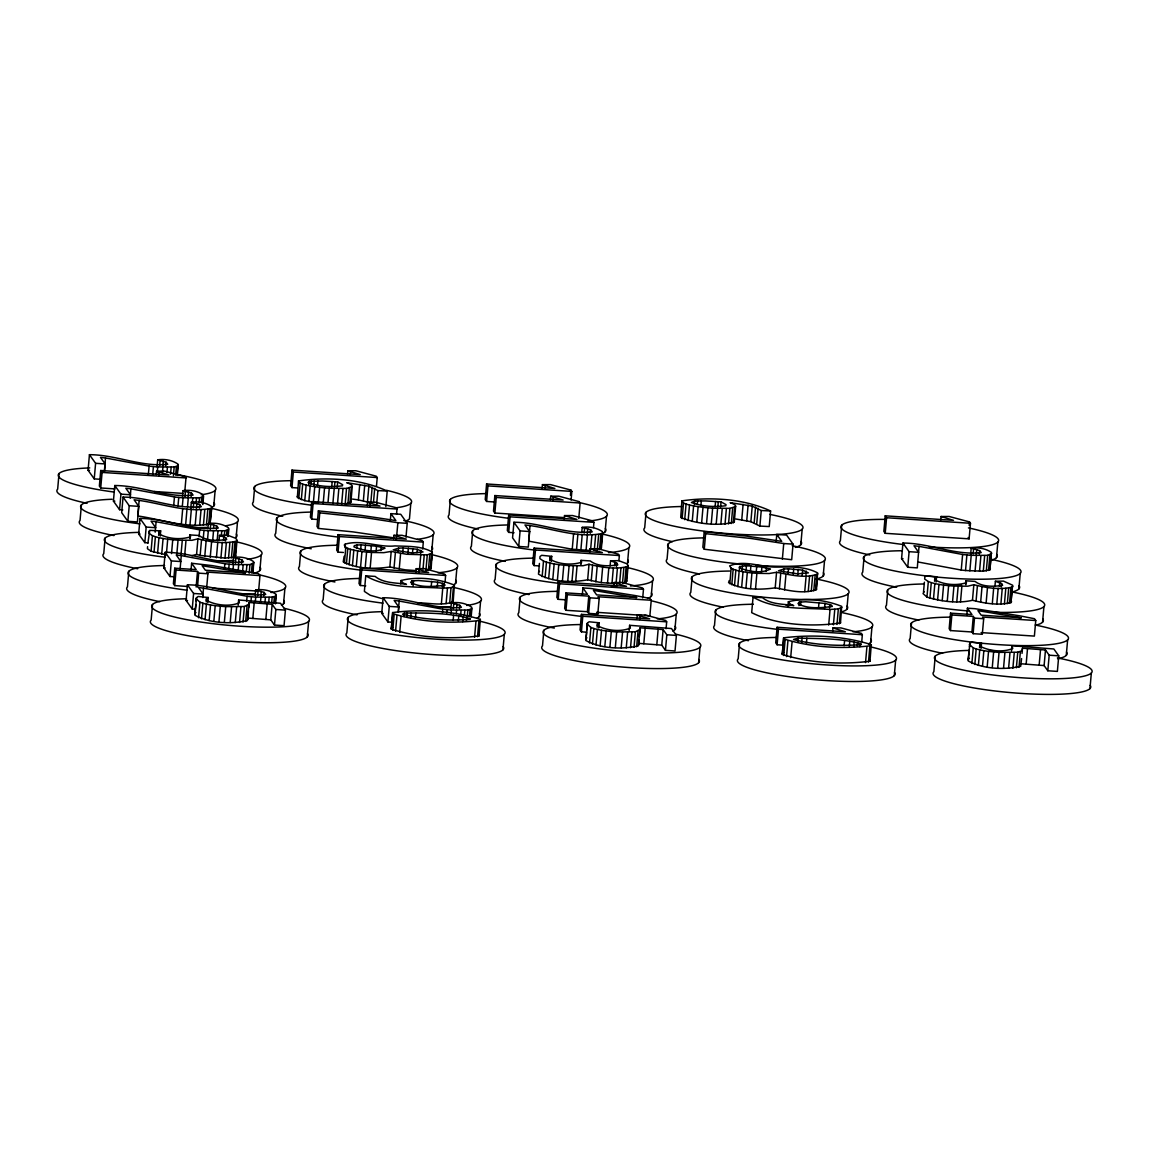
<?xml version="1.0" encoding="UTF-8"?>
<svg xmlns="http://www.w3.org/2000/svg" width="1149" height="1149" viewBox="0 0 1149 1149"><rect width="100%" height="100%" fill="white"/><g stroke="black" fill="none" stroke-linecap="round" stroke-linejoin="round"><path stroke-width="1.5" d="M59.03 473.575L57.665 489.144A79.137 12.51 5 0 0 87.08 503.305M81.407 504.914L80.042 520.483A79.137 12.51 5 0 0 113.995 535.563M100.609 479.305L94.232 478.874L88.071 470.257L89.435 454.688C115.877 454.674 141.356 467.27 167.74 464.268L166.117 462.228L157.7 459.815L157.097 466.738M94.232 478.874L95.597 463.306L89.435 454.688M156.278 474.623L156.58 471.176L169.004 475.011L100.724 470.501L99.36 486.07L100.724 487.98L115.015 488.914M100.724 487.98L102.089 472.411L100.724 470.501M104.315 471.822L105.521 457.991L100.48 457.388L105.162 463.937L104.559 470.86M105.105 538.105L103.74 553.674A79.137 12.51 5 0 0 137.693 568.755M122.771 509.926L119.582 509.711L113.421 501.093L114.785 485.524C141.226 485.524 166.706 498.106 193.089 495.104L191.466 493.065L183.05 490.652L182.447 497.574M119.582 509.711L120.947 494.142L114.785 485.524M191.323 502.242L199.725 504.655L201.362 506.68C174.978 509.696 149.499 497.1 123.058 497.1L121.693 512.669L127.855 521.301L137.42 521.933L138.785 506.364L134.103 499.815C159.725 502.386 185.578 513.531 211.387 508.303L211.517 506.45C205.7 502.501 198.217 501.208 191.323 502.242L190.705 509.151M127.855 521.301L129.219 505.732L123.058 497.1M130.21 498.235L130.871 488.828L125.83 488.224L130.512 494.774L120.947 494.142M128.817 571.312L127.453 586.88A79.137 12.51 5 0 0 159.855 601.659M139.144 500.404L137.779 515.973C161.578 519.276 185.951 528.799 210.023 523.872L211.876 507.47M148.006 542.845L144.817 542.644L138.656 534.012L140.02 518.443C166.461 518.443 191.94 531.039 218.324 528.023L216.701 525.983L208.285 523.571L207.825 528.77M148.336 474.752L149.097 466.106L105.521 457.991M144.817 542.644L146.182 527.075L140.02 518.443M152.63 475.255L153.392 466.609L149.097 466.106M147.891 543.218L149.787 530.335L160.688 530.91L160.228 536.095M157.269 472.153L157.729 466.954L174.174 466.982L177.765 465.876L177.894 464.024C172.077 460.088 164.594 458.781 157.7 459.815M166.346 554.78L151.065 551.233L152.429 535.664L148.796 533.15L148.953 531.111M159.654 465.56L160.113 460.361M158.964 475.657L159.266 472.196M155.201 532.131L156.106 521.747L151.065 521.143L155.747 527.707L146.182 527.075M154.023 552.31L155.388 536.741L152.429 535.664M162.785 466.393L163.244 461.194M162.469 472.426L162.928 467.241M152.515 604.518L151.151 620.087A79.137 12.51 5 0 0 228.392 640.998A79.137 12.51 5 0 0 307.487 633.673M158.663 535.362L158.964 531.901L160.688 530.91M157.585 553.258L158.95 537.689L155.388 536.741M165.801 465.69L166.117 462.228M166.95 472.526L167.409 467.327M161.707 554.077L163.072 538.508L158.95 537.689M170.54 474.164L171.158 467.241M174.777 576.812L169.995 576.496L163.833 567.865L165.197 552.31C191.639 552.296 217.118 564.891 243.487 561.89L241.865 559.85L233.448 557.437C240.342 556.403 247.839 557.696 253.642 561.646L253.11 573.049M166.49 553.042L167.711 539.211L163.072 538.508M173.413 475.629L174.174 466.982M175.639 475.169L176.4 466.523M173.686 505.589L174.447 496.942L130.871 488.828M177.003 474.537L177.765 465.876M177.348 475.427L178.253 465.043M171.531 553.603L172.738 539.771L167.711 539.211M169.995 576.496L171.359 560.927L165.197 552.31M177.98 506.091L178.741 497.445L174.447 496.942M258.755 589.423L259.961 575.592L258.654 573.753L212.421 565.638L191.624 563.254L196.177 569.617L174.749 568.195L173.384 583.764L174.705 585.617L187.201 586.45M176.831 554.033L178.038 540.188L191.955 540.303L197.944 538.824C210.31 541.883 223.94 544.281 236.45 541.122L236.694 539.283L235.215 538.105L227.559 535.219L219.488 535.391L219.028 540.576M174.705 585.617L176.07 570.048L174.749 568.195M182.318 506.45L183.079 497.804L199.524 497.819L203.114 496.713L203.244 494.86C197.427 490.925 189.944 489.618 183.05 490.652M181.355 524.102L182.72 508.533M184.774 491.786L185.98 477.941L185.018 476.591L164.623 471.133L156.58 471.176M185.003 496.397L185.463 491.197M181.054 554.249L182.274 540.418M180.063 569.444L181.283 555.599L176.242 555.01L180.91 561.559L171.359 560.927M185.65 524.59L187.014 509.021M188.134 497.23L188.594 492.031M187.517 506.723L188.278 498.077M184.63 556.059L185.98 540.49M191.165 496.526L191.466 493.065M189.987 524.949L191.337 509.38M192.3 503.363L192.759 498.163M189.657 538.364L189.958 534.903L199.165 535.52C206.518 541.251 217.922 540.806 226.712 539.456L225.649 537.631L219.488 535.391M190.016 538.867L189.958 534.903M193.276 507.973L193.736 502.788M195.416 609.243L192.228 609.042L186.066 600.41L187.431 584.841C213.872 584.841 239.351 597.437 265.735 594.421L264.112 592.396L255.696 589.968L255.236 595.168M196.048 503.276L196.508 498.077M191.021 570.163L191.624 563.254M196.407 508.806L196.867 503.621M195.186 525.222L196.551 509.653M199.064 503.003L199.524 497.819M199.423 508.117L199.725 504.655M191.926 555.671L196.58 554.393L197.944 538.824M201.29 502.558L201.75 497.359M192.228 609.042L193.592 593.473L187.431 584.841M199.667 525.323L201.032 509.754M199.079 536.784L199.682 529.861L156.106 521.747M202.511 503.635L203.114 496.713M202.856 504.54L203.603 495.88M196.134 587.038L197.499 571.47L176.07 570.048M238.173 605.193L238.633 600.008L280.514 603.254L285.412 610.119L284.047 625.688L274.496 625.056L275.846 609.487L272.141 604.288L249.161 602.478L247.365 620.575C230.619 624.295 210.253 623.462 194.942 615.261L196.493 597.695L198.174 596.489L208.242 597.509L207.782 602.694M194.655 614.212L195.89 604.618M196.192 601.157L196.493 597.695M237.024 540.317L235.674 555.872L233.649 557.322L225.003 558.084L200.156 555.427L201.52 539.858M197.484 586.981L198.691 573.15L197.499 571.47M203.416 525.237L204.781 509.668M203.215 539.01L203.976 530.364L199.682 529.861M206.432 524.964L207.797 509.395M198.547 617.731L199.912 602.162L196.005 598.643M204.766 556.403L206.131 540.834M208.658 524.519L210.023 508.95M207.552 539.369L208.314 530.723L224.759 530.737L228.349 529.646L228.479 527.779C222.662 523.843 215.179 522.536 208.285 523.571M202.755 596.791L203.517 588.144L198.475 587.556L203.158 594.105L202.856 597.566M201.492 618.794L202.856 603.225L199.912 602.162M210.023 523.872L211.387 508.303M210.238 529.316L210.698 524.131M206.691 587.599L207.897 573.753L206.691 572.073L259.961 575.592M213.771 505.991L215.136 490.422M206.202 601.947L206.518 598.485L208.242 597.509M210.238 557.222L211.603 541.653M205.039 619.713L206.403 604.144L202.856 603.225M213.527 528.411L213.829 524.964M212.608 541.38L213.513 530.996M216.4 529.445L216.701 525.983M209.175 620.532L210.526 604.963L206.403 604.144M217.233 539.743L217.994 531.097M216.414 557.768L217.779 542.199M213.843 621.221L215.208 605.652L210.526 604.963M221.283 536.195L221.743 531.01M220.924 558.012L222.288 542.443M223.524 540.245L223.825 536.784M224.299 535.922L224.759 530.737M225.333 541.093L225.649 537.631M218.942 621.781L220.306 606.212L215.208 605.652M226.525 535.477L226.985 530.278M225.003 558.084L226.367 542.515M224.4 568.913L224.859 563.728L181.283 555.599M227.746 536.554L228.349 529.646M228.234 535.721L228.838 528.813M228.55 557.997L229.915 542.429M228.694 569.416L229.139 564.216L224.859 563.728M224.357 622.212L225.721 606.643L244.421 606.5L249.419 603.871M231.452 557.753L232.816 542.184M232.845 564.346L235.014 541.754M233.032 569.775L233.477 564.576L249.936 564.604L254.015 562.665M237.513 521.761L236.148 537.33A79.137 12.51 5 0 0 236.364 534.07M235.085 556.691L236.45 541.122M230.202 622.514L231.567 606.945M235.416 563.168L235.861 557.983M238.547 564.001L238.992 558.816M238.231 570.048L238.69 564.848M235.272 622.586L236.637 607.017M241.563 563.312L241.865 559.85M242.554 571.872L243.157 564.949M239.552 622.442L240.917 606.873M246.303 571.785L246.906 564.863M254.705 486.487L253.34 502.056A79.137 12.51 5 0 0 282.755 516.217M243.057 622.069L244.421 606.5M246.633 601.458L247.092 596.274L203.517 588.144M249.175 573.25L249.936 564.604M245.685 621.451L247.049 605.882M251.401 572.791L252.162 564.145M248.069 619.44L248.414 611.124M248.715 607.663L249.161 602.478M252.766 572.145L253.512 563.498M250.927 601.947L251.387 596.762L247.092 596.274M247.796 618.047L252.823 618.464L254.188 602.895M255.265 602.306L255.724 597.121L272.169 597.135L275.76 596.044L275.889 594.177C270.072 590.241 262.59 588.934 255.696 589.968M257.649 595.713L258.108 590.529M259.861 570.536L261.225 554.967M260.464 602.593L260.924 597.394M260.78 596.546L261.24 591.362M263.81 595.843L264.112 592.396M264.945 602.679L265.405 597.494M265.836 619.469L267.2 603.9M268.694 602.593L269.153 597.408M277.081 517.826L275.717 533.395A79.137 12.51 5 0 0 311.235 548.762M271.71 602.335L272.169 597.135M274.496 625.056L270.776 619.857L272.141 604.288M273.792 603.598L274.396 596.69M275.157 602.966L275.76 596.044M275.501 603.857L276.248 595.211M347.515 474.25L347.817 470.788L360.255 474.623L291.975 470.113L290.611 485.682L291.975 487.593L297.332 487.952M291.975 487.593L293.34 472.024L291.975 470.113M283.559 603.728L284.923 588.159M316.65 502.716L304.772 500.677L297.361 497.56L298.525 480.928C327.149 476.778 360.642 478.716 387.213 491.054L385.849 506.623M298.769 498.666L300.119 483.097L298.525 480.928M301.325 499.714L302.69 484.146L300.119 483.097M304.772 500.677L306.137 485.108L302.69 484.146M300.779 551.017L299.415 566.586A79.137 12.51 5 0 0 334.948 581.968M308.88 484.821L309.182 481.374L322.237 481L337.677 481.934L342.661 484.706L342.402 485.812C331.185 487.277 318.618 486.645 308.033 482.58L309.182 481.374M308.851 501.538L310.216 485.97L306.137 485.108M311.02 484.505L311.322 481.058M367.292 505.732L367.594 502.271L380.017 506.106L311.738 501.61L310.388 517.179L311.738 519.089L317.095 519.434M313.806 486.084L314.266 480.885M311.738 519.089L313.103 503.521L311.738 501.61M313.404 502.285L314.754 486.716L310.216 485.97M317.469 486.07L317.928 480.871M318.273 502.932L319.623 487.363L314.754 486.716M307.271 636.934L308.636 621.365M405.999 537.186L407.206 523.341L400.742 514.292L390.933 513.646L395.874 520.569L360.815 515.312L318.359 510.874L316.995 526.443L318.417 528.425L352.858 531.872L394.811 538.005M318.417 528.425L319.781 512.856L318.359 510.874M323.199 503.449L324.549 487.88L319.623 487.363M328.054 502.084L329.26 488.253L346.524 488.426L352.255 486.602A37.587 5.946 5 0 0 346.768 482.709L368.858 486.185L377.877 490.58L387.213 491.054M331.745 486.731L332.19 481.532M324.492 584.223L323.128 599.792A79.137 12.51 5 0 0 357.08 614.873M332.837 504.095L334.201 488.526M334.474 486.917L334.933 481.733M337.217 487.133L337.677 481.934M337.476 504.224L338.84 488.655M393.604 538.78L393.906 535.333L406.329 539.154L338.05 534.658L336.7 550.227L338.065 552.138L343.407 552.482M341.641 504.21L343.005 488.641M338.065 552.138L339.415 536.569L338.05 534.658M346.524 488.426L345.16 503.994L350.89 502.17L352.255 486.602M347.946 503.607L349.31 488.038M350.215 475.269L350.517 471.808M344.169 556.245L343.221 561.789C356.937 569.301 374.66 569.114 389.841 566.974L405.324 569.847L416.455 570.622M344.93 547.599L345.231 544.138C361.72 539.283 378.581 547.7 394.911 545.919C407.306 546.464 421.18 545.703 432.239 552.023L431.134 568.626L425.92 570.435L427.284 554.866L432.498 553.057M344.427 562.909L345.792 547.341L344.269 545.028L345.231 544.138M349.928 503.003L351.292 487.435M346.423 563.944L347.788 548.375L345.792 547.341M349.124 564.891L350.488 549.323L347.788 548.375M352.441 565.739L353.806 550.17L350.488 549.323M348.19 617.43L346.826 632.998A79.137 12.51 5 0 0 424.067 653.91A79.137 12.51 5 0 0 503.161 646.585M372.175 487.205L370.811 502.774L358.387 499.901L359.738 484.332M356.75 548.49L357.052 545.028L361.088 544.856L376.542 546.22L385.059 548.145C375.881 553.057 363.17 550.701 353.921 546.852L354.323 545.646L357.052 545.028M356.291 566.486L357.655 550.917L353.806 550.17M363.357 500.792L364.721 485.223M360.628 550.041L361.088 544.856M415.924 572.145L416.225 568.683L428.649 572.518L360.369 568.023L359.019 583.591L360.384 585.502L365.727 585.846M360.571 567.118L361.935 551.549L357.655 550.917M367.493 501.754L368.858 486.185M360.384 585.502L361.734 569.933L360.369 568.023M365.08 550.213L365.526 545.014M369.992 506.766L370.294 503.305M365.224 567.635L366.588 552.066L361.935 551.549M417.575 602.852C429.223 602.823 442.135 606.126 453.18 601.731L454.358 585.1C438.229 578.622 417.848 576.18 401.058 580.504L403.227 583.031L406.444 584.41C396.089 582.529 383.665 583.491 375.134 576.41L365.741 575.85L364.377 591.419L370.251 595.268L381.727 598.514M373.511 502.099L374.718 488.268M370.912 550.716L371.371 545.531M376.47 486.214L377.231 477.553L376.269 476.203L355.874 470.745L347.817 470.788M370.165 568.037L371.529 552.468L383.766 552.669L391.206 551.405L406.689 554.278L427.284 554.866M376.657 504.411L377.877 490.58M376.082 551.419L376.542 546.22M380.793 550.572L381.095 547.111M392.685 622.27L387.902 621.954L381.741 613.322L383.105 597.753C409.547 597.753 435.04 610.349 461.41 607.333L459.787 605.293L451.37 602.88L450.911 608.08M390.33 520.554L390.933 513.646M389.841 566.974L391.206 551.405M396.549 514.235L396.994 509.05L396.032 507.7L375.637 502.242L367.594 502.271M387.902 621.954L389.267 606.385L383.105 597.753M396.304 539.815L397.884 522.738L365.023 517.653L319.781 512.856M394.035 568.008L395.4 552.439M480.311 619.354L479.004 635.943C450.465 639.548 418.811 637.824 391.306 629.135L392.628 612.561C421.152 608.956 452.807 610.665 480.311 619.354L480.354 620.374C451.83 623.979 420.175 622.255 392.671 613.58L392.628 612.561M391.306 629.135L392.671 613.58M398.243 551.606L398.559 548.145L403.155 547.958L417.288 549.265L423.033 551.994L412.175 552.985L393.145 549.94L398.559 548.145M392.771 630.241L394.136 614.672M399.234 568.999L400.599 553.43M395.572 631.318L396.936 615.749M402.696 553.143L403.155 547.958M398.286 611.44L399.191 601.056L394.15 600.467L398.832 607.017L398.373 612.202M400.742 583.951L401.058 580.504M410.811 503.334L409.461 518.903A79.137 12.51 5 0 1 405.784 520.985M399.723 632.367L401.073 616.812M407.909 553.33L408.355 548.145M404.075 616.553L404.376 613.092C426.308 612.862 449.288 612.747 470.386 618.708L470.228 619.368C447.895 620.891 424.211 619.972 402.595 614.227L404.376 613.092M406.933 616.281L407.234 612.819M412.419 553.761L412.879 548.561M411.615 584.381L411.917 580.92L418.466 580.518L437.683 582.184L444.175 583.85L445.051 585.214C433.992 586.593 420.591 588.073 410.667 582.399L411.917 580.92M413.08 585.861L413.539 580.676M410.638 617.918L411.098 612.719M416.986 552.712L417.288 549.265M418.624 573.179L418.925 569.717M420.606 553.674L420.907 550.213M419.543 568.985L420.749 555.154M415.45 617.975L415.895 612.776M422.703 549.021L423.306 542.098L422.344 540.748L401.949 535.29L393.906 535.333M423.019 568.927L424.24 555.082M428.419 570.019L429.783 554.45M430.229 569.43L431.593 553.861M433.187 534.673L431.837 550.242A79.137 12.51 5 0 0 432.038 546.981M431.134 568.626L431.177 564.13M431.493 560.669L432.239 552.023M431.22 586.55L431.679 581.365M437.223 587.369L437.683 582.184M442.236 586.708L442.537 583.247M450.379 499.398L449.015 514.967A79.137 12.51 5 0 0 478.429 529.129M441.374 603.799L442.738 588.231L451.026 587.627L454.544 586.162M443.873 587.311L444.175 583.85M445.022 582.385L445.625 575.462L444.663 574.112L424.268 568.654L416.225 568.683M442.466 612.632L442.767 609.171L399.191 601.056M446.099 603.613L447.464 588.044M446.76 613.135L447.062 609.674L442.767 609.171M449.676 603.196L451.026 587.627M451.097 613.494L451.399 610.033L467.844 610.047L471.435 608.956L471.564 607.089C465.747 603.153 458.264 601.846 451.37 602.88M452.045 602.579L453.41 587.01M453.324 608.625L453.783 603.44M455.535 583.448L456.9 567.879M453.151 620.46L453.611 615.275M456.613 607.735L456.914 604.273M456.297 613.767L456.598 610.306M458.336 621.063L458.796 615.878M459.485 608.755L459.787 605.293M460.62 615.591L461.079 610.406M462.731 621.71L463.191 616.51M464.368 615.505L464.828 610.32M472.756 530.737L471.392 546.306A79.137 12.51 5 0 0 505.345 561.373M466.422 620.661L466.724 617.214M467.241 616.97L467.844 610.047M469.467 616.51L470.07 609.602M470.831 615.878L471.435 608.956M471.176 616.769L471.923 608.123M542.141 488.095L542.443 484.634L554.866 488.469L486.587 483.973L485.237 499.542L486.602 501.452L495.521 502.041M474.566 637.307L475.916 621.738M486.602 501.452L487.952 485.883L486.587 483.973M477.539 636.733L478.889 621.164M479.248 616.64L480.598 601.071M550.414 499.686L550.716 496.224L563.139 500.059L494.86 495.549L493.496 511.118L494.86 513.029L564.475 517.625M494.86 513.029L496.224 497.46L494.86 495.549M496.454 563.929L495.104 579.498A79.137 12.51 5 0 0 529.043 594.579M564.231 519.046L564.532 515.585L576.956 519.42L508.691 514.91L507.327 530.479L508.691 532.389L514.048 532.748M508.691 532.389L510.055 516.82L508.691 514.91M582.198 527.391L590.615 529.804L592.238 531.843C565.868 534.86 540.375 522.264 513.933 522.264L512.569 537.833L518.73 546.464L528.296 547.096L529.66 531.527L524.978 524.964C550.601 527.549 576.453 538.694 602.263 533.466L602.392 531.599C596.575 527.664 589.092 526.357 582.198 527.391L581.739 532.576M502.946 649.846L504.31 634.277M518.73 546.464L520.095 530.895L513.933 522.264M520.167 597.135L518.802 612.704A79.137 12.51 5 0 0 554.321 628.072M530.019 525.567L528.655 541.136L572.231 549.251L590.543 550.486L591.907 534.917M589.652 552.224L589.954 548.762L602.392 552.597L534.113 548.102L532.748 563.671L534.113 565.581L539.47 565.926M534.113 565.581L535.477 550.012L534.113 548.102M544.841 489.129L545.143 485.668M614.715 583.491L601.3 582.644L587.656 579.814C571.814 582.658 552.741 582.371 538.493 574.141L539.412 563.455M542.141 576.654L543.506 561.085L539.858 558.572L540.016 556.533L541.682 555.312L551.75 556.331L551.305 561.516M545.1 577.732L546.464 562.163L543.506 561.085M553.1 500.705L553.401 497.258M549.739 560.784L550.041 557.322L551.75 556.331M543.865 630.341L542.5 645.91A79.137 12.51 5 0 0 619.742 666.822A79.137 12.51 5 0 0 698.836 659.497M548.662 578.679L550.026 563.111L546.464 562.163M552.784 579.498L554.148 563.944L550.026 563.111M557.409 580.202L558.773 564.633L554.148 563.944M613.753 585.99L614.069 582.529L626.492 586.363L558.213 581.854L556.848 597.423L558.213 599.333L565.351 599.807M558.213 599.333L559.577 583.764L558.213 581.854M562.436 580.762L563.8 565.193L558.773 564.633M570.421 495.248L570.881 490.063L550.486 484.605L542.443 484.634M571.096 500.059L571.843 491.413L570.881 490.063M651.239 600.266L649.932 598.442L635.469 595.613L590.543 588.432L582.916 587.929L587.455 594.292L566.026 592.884L564.662 608.453L565.983 610.291L587.412 611.713L588.618 613.394L597.81 613.997L599.175 598.428L597.983 596.748L651.239 600.266L649.874 615.835L644.56 615.476M567.75 581.179L569.114 565.61L583.031 565.725L589.02 564.245C601.372 567.304 615.002 569.703 627.512 566.558L627.756 564.705L626.277 563.527L618.622 560.64L610.55 560.813L610.105 565.997M565.983 610.291L567.347 594.722L566.026 592.884M572.231 549.251L573.595 533.682M571.972 581.408L573.337 565.839M578.751 518.572L580.116 503.003L579.153 501.639L558.759 496.181L550.716 496.224M576.525 549.753L577.89 534.184M575.692 581.48L577.057 565.911M580.863 550.112L582.227 534.544M580.733 563.8L581.035 560.339L590.227 560.942C597.581 566.672 608.999 566.227 617.789 564.877L616.711 563.053L610.55 560.813M581.078 564.288L581.035 560.339M584.152 533.136L584.611 527.951M586.062 550.385L587.426 534.816M587.283 533.969L587.742 528.784M582.299 594.852L582.916 587.929M636.977 618.492L637.278 615.031L649.702 618.866L581.423 614.37L580.058 629.939L581.423 631.849L586.78 632.194M581.423 631.849L582.787 616.281L581.423 614.37M590.313 533.265L590.615 529.804M587.656 579.814L589.02 564.245M593.487 527.549L593.947 522.35L592.97 521L572.59 515.542L564.532 515.585M587.412 611.713L588.776 596.144L567.347 594.722M629.149 630.485L629.609 625.3L671.49 628.546L676.388 635.411L675.023 650.98L665.458 650.348L666.822 634.779L663.117 629.58L640.137 627.771L638.327 645.867C621.595 649.587 601.214 648.754 585.918 640.553L587.469 622.988L589.15 621.781L599.218 622.801L598.758 627.986M585.631 639.505L586.55 633.358M586.852 629.896L587.469 622.988M591.232 580.848L592.597 565.279M588.618 613.394L589.983 597.825L588.776 596.144M594.292 550.4L595.656 534.831M597.308 550.127L598.672 534.558M589.523 643.023L590.888 627.455L586.981 623.936M595.828 581.825L597.193 566.256M600.898 534.098L599.534 549.667L601.401 548.202L602.751 532.633M592.467 644.072L593.832 628.503L590.888 627.455M600.898 549.035L602.263 533.466M605.135 531.815L606.5 516.246M597.178 627.239L597.48 623.778L599.218 622.801M596.015 645.006L597.379 629.437L593.832 628.503M601.3 582.644L602.665 567.075M600.137 645.824L601.502 630.255L597.379 629.437M607.491 583.204L608.841 567.635M604.819 646.514L606.184 630.945L601.502 630.255M611.986 583.433L613.351 567.865M614.586 565.667L614.902 562.206M616.41 566.514L616.711 563.053M609.918 647.074L611.282 631.505L606.184 630.945M616.065 583.505L617.43 567.936M616.453 587.01L616.754 583.548M618.909 560.726L619.368 555.542L618.406 554.191L598.011 548.734L589.954 548.762M619.613 583.419L620.977 567.85M615.333 647.505L616.697 631.936L635.397 631.792L640.395 629.164M623.878 567.606L622.514 583.175L626.736 581.308L628.101 565.739M624.726 582.744L626.076 567.175M628.876 547.585L627.512 563.154A79.137 12.51 5 0 0 627.727 559.893M626.148 582.126L627.512 566.558M621.178 647.806L622.543 632.237M626.248 647.878L627.613 632.309M630.528 647.734L631.893 632.165M634.033 647.361L635.397 631.792M646.054 512.31L644.69 527.879A79.137 12.51 5 0 0 672.337 541.653M636.661 646.743L638.025 631.174M639.663 619.526L639.964 616.065M639.031 644.733L639.074 639.878M639.375 636.417L640.137 627.771M642.708 597.954L643.469 589.308L642.506 587.943L622.112 582.486L614.069 582.529M638.772 643.339L643.799 643.756L645.163 628.187M651.21 596.36L652.575 580.791M656.811 644.761L658.162 629.192M668.431 543.649L667.066 559.218A79.137 12.51 5 0 0 699.482 573.983M665.458 650.348L661.752 645.149L663.117 629.58M666.075 628.733L666.679 621.81L665.716 620.46L645.321 615.002L637.278 615.031M770.591 510.989C744.021 498.652 710.527 496.713 681.903 500.863L680.739 517.495C696.94 524.001 717.364 526.386 734.268 522.106L735.633 506.537A37.587 5.946 5 0 0 730.132 502.644L752.236 506.12L761.241 510.515L770.591 510.989L769.227 526.558L759.891 526.084L750.871 521.689L735.805 518.989M682.133 518.601L683.497 503.032L681.903 500.863M674.923 629.551L676.273 613.983M684.703 519.65L686.068 504.081L683.497 503.032M688.15 520.612L689.515 505.043L686.068 504.081M692.229 521.474L693.594 505.905L689.515 505.043M694.398 504.44L694.7 500.978L705.615 500.935L721.055 501.869L726.024 504.641L725.78 505.747C714.549 507.197 701.996 506.565 691.411 502.515L694.7 500.978M697.328 504.282L697.63 500.82M696.768 522.221L698.132 506.652L693.594 505.905M692.143 576.841L690.779 592.41A79.137 12.51 5 0 0 723.181 607.189M700.847 505.991L701.307 500.806M701.637 522.867L703.001 507.298L698.132 506.652M776.781 534.443L781.722 541.366L746.649 536.123L704.208 531.671L702.843 547.24L704.265 549.236L791.69 559.721L793.054 544.152L786.591 535.089L776.781 534.443L776.178 541.366M704.265 549.236L705.63 533.667L704.208 531.671M706.563 523.384L707.928 507.815L703.001 507.298M698.621 662.758L699.985 647.189M711.274 523.757L712.639 508.188L729.902 508.361L735.633 506.537M715.123 506.652L715.568 501.467M716.215 524.016L717.579 508.447M717.852 506.853L718.297 501.653M720.595 507.054L721.055 501.869M720.854 524.159L722.218 508.59M715.841 610.047L714.477 625.616A79.137 12.51 5 0 0 748.43 640.697M725.019 524.145L726.383 508.576M728.538 523.93L729.902 508.361M731.324 523.527L732.689 507.959M733.306 522.939L734.671 507.37M729.802 583.764L731.152 568.195L729.629 565.897C744.15 559.606 761.227 567.276 776.135 567.103C789.866 566.816 805.234 566.242 817.6 572.891L816.494 589.494C803.654 594.478 788.429 590.256 775.202 587.843C760.035 589.983 742.297 590.155 728.581 582.658L729.227 580.575M731.784 584.812L733.148 569.243L731.152 568.195M734.484 585.76L735.848 570.191L733.148 569.243M741.751 519.836L743.116 504.267M737.802 586.608L739.166 571.039L735.848 570.191M739.381 569.976L739.683 566.514L746.448 565.725L761.902 567.089L770.419 569.014C761.241 573.926 748.53 571.57 739.281 567.721L739.683 566.514M741.967 571.082L742.412 565.897M746.735 520.727L748.1 505.158M741.651 587.34L743.015 571.771L739.166 571.039M739.539 643.239L738.189 658.808A79.137 12.51 5 0 0 815.431 679.734A79.137 12.51 5 0 0 894.511 672.409M745.988 570.909L746.448 565.725M750.871 521.689L752.236 506.12M745.945 587.986L747.295 572.417L743.015 571.771M754.189 522.694L755.554 507.126M750.441 571.082L750.886 565.883M750.599 588.503L751.949 572.934L747.295 572.417M756.731 523.772L758.096 508.203M788.358 601.746L790.541 604.273L793.758 605.652C783.403 603.785 770.979 604.733 762.448 597.652L753.055 597.092L751.69 612.661C777.112 625.473 812.659 626.981 840.494 622.973L841.671 606.342C825.542 599.864 805.147 597.423 788.358 601.746L787.912 606.931M759.891 526.084L761.241 510.515M756.272 571.584L756.731 566.385M755.539 588.891L756.889 573.322L769.126 573.523L776.566 572.274C789.794 574.687 805.018 578.909 817.858 573.926M761.442 572.288L761.902 567.089M766.153 571.426L766.455 567.965M775.202 587.843L776.566 572.274M779.395 588.877L780.76 573.308M782.368 559.103L783.733 543.534L750.871 538.464L705.63 533.667M832.652 631.404L832.953 627.943L845.377 631.778L777.097 627.282L775.733 642.851L777.097 644.761L782.455 645.106M777.097 644.761L778.462 629.192L777.097 627.282M783.618 572.461L783.92 568.999L788.516 568.812L802.648 570.119L808.393 572.863L797.535 573.854L778.505 570.794L783.92 568.999M784.595 589.868L785.959 574.299M788.056 574.012L788.516 568.812M871.287 644.646L869.965 661.221C841.441 664.84 809.786 663.117 782.282 654.427L783.604 637.853C812.128 634.248 843.783 635.957 871.287 644.646L871.33 645.652C842.806 649.271 811.151 647.548 783.647 638.858L783.604 637.853M782.282 654.427L783.647 638.858M783.747 655.533L785.112 639.964M793.27 574.198L793.715 568.999M786.548 656.61L787.912 641.041M797.779 574.615L798.239 569.43M790.684 657.659L792.049 642.09M800.81 544.727L802.174 529.158M798.928 605.624L799.23 602.162L805.765 601.76L824.996 603.426L831.488 605.092L832.364 606.457C821.305 607.835 807.905 609.329 797.981 603.642L799.23 602.162M802.203 575.319L802.648 570.119M800.551 605.379L800.853 601.918M797.909 641.573L798.21 638.112C819.194 638.758 841.197 637.997 861.362 643.986L861.19 644.661C838.871 646.183 815.187 645.25 793.571 639.519L798.21 638.112M805.966 574.543L806.268 571.082M804.745 591.591L806.11 576.022M801.614 643.21L802.074 638.011M808.235 591.52L809.6 575.951M806.411 643.268L806.871 638.068M811.28 591.29L812.645 575.721M813.779 590.888L815.144 575.319M815.589 590.299L816.953 574.73M816.393 586.722L817.154 578.076M818.533 607.792L818.993 602.607M823.187 576.066L824.551 560.497M824.537 608.611L824.996 603.426M829.549 607.95L829.851 604.489M828.688 625.042L830.052 609.473L838.339 608.869L841.858 607.404M841.729 525.208L840.364 540.777A79.137 12.51 5 0 0 869.779 554.953M833.413 624.855L834.777 609.286M836.989 624.438L838.339 608.869M839.359 623.821L840.723 608.252M846.885 609.272L848.249 593.703M844.127 645.752L844.587 640.567M849.312 646.356L849.772 641.156M853.707 647.002L854.167 641.803M864.105 556.561L862.741 572.13A79.137 12.51 5 0 0 896.694 587.196M857.398 645.953L857.7 642.492M859.869 646.686L860.17 643.225M861.75 641.645L862.353 634.722L861.391 633.372L840.996 627.914L832.953 627.943M865.527 662.6L866.892 647.031M868.5 662.025L869.865 646.456M870.597 642.463L871.962 626.894M941.06 516.504L953.483 520.339L885.218 515.829L883.854 531.398L885.218 533.308L969.11 538.852L970.474 523.283L969.497 521.919L949.117 516.476L941.06 516.504L940.758 519.966M885.218 533.308L886.583 517.739L885.218 515.829M887.818 589.753L886.454 605.322A79.137 12.51 5 0 0 918.855 620.101M902.942 543.046L909.103 551.678L918.654 552.31L913.986 545.761L919.028 546.349L917.304 567.879L907.739 567.247L901.577 558.615L902.942 543.046C929.383 543.046 954.862 555.642 981.232 552.626L979.609 550.601L971.192 548.174L970.589 555.096M894.295 675.669L895.66 660.101M907.739 567.247L909.103 551.678M911.516 622.959L910.152 638.528A79.137 12.51 5 0 0 942.568 653.293M924.385 582.198L923.466 592.568L924.313 591.807M994.919 586.478L995.379 581.279L1003.436 581.107L1012.571 585.186L1010.962 602.593C998.452 605.738 984.837 603.354 972.471 600.281C957.691 603.756 941.433 601.473 926.956 597.121L928.32 581.552L924.672 579.053L924.83 576.999L926.496 575.778L936.564 576.798L936.119 581.983M929.914 598.198L931.279 582.629L928.32 581.552M934.554 581.25L934.855 577.789L936.564 576.798M933.476 599.146L934.841 583.591L931.279 582.629M937.598 599.979L938.963 584.41L934.841 583.591M935.229 656.151L933.864 671.72A79.137 12.51 5 0 0 1011.106 692.646A79.137 12.51 5 0 0 1090.186 685.321M942.223 600.668L943.588 585.1L938.963 584.41M947.264 601.229L948.614 585.66L943.588 585.1M1035.752 620.532L1034.445 618.708L1019.967 615.878L975.041 608.697L967.415 608.194L971.968 614.571L950.539 613.149L949.175 628.718L950.496 630.571L971.925 631.979L973.131 633.673L982.323 634.277L983.688 618.708L982.481 617.027L1035.752 620.532L1034.387 636.101L981.131 632.596M952.564 601.659L953.929 586.091L967.846 586.191L973.835 584.712C986.201 587.785 999.817 590.169 1012.326 587.024L1012.915 586.205M950.496 630.571L951.86 615.002L950.539 613.149M956.787 601.875L958.151 586.306M971.192 548.174C978.086 547.139 985.583 548.446 991.386 552.382L989.907 569.818L983.3 571.182L965.533 570.536L961.239 570.048L962.603 554.479L919.028 546.349M960.507 601.961L961.871 586.392M969.196 525.38L969.497 521.919M965.533 570.536L966.884 554.967L962.603 554.479M965.548 584.267L965.849 580.805L975.041 581.408C982.409 587.139 993.813 586.694 1002.603 585.358L1001.526 583.52L995.379 581.279M965.892 584.755L965.849 580.805M969.857 570.895L971.221 555.326L987.68 555.34L991.759 553.416M966.812 615.117L967.415 608.194M973.16 553.919L973.605 548.734M976.291 554.752L976.736 549.567M972.471 600.281L973.835 584.712M975.07 571.168L976.435 555.599M1021.59 658.578L1020.685 666.305C1003.953 670.011 983.573 669.178 968.277 660.991L969.813 643.411L971.494 642.219L981.562 643.225L981.117 648.424M967.975 659.928L969.21 650.334M969.512 646.873L969.813 643.411M971.925 631.979L973.289 616.41L951.86 615.002M979.307 554.048L979.609 550.601M973.131 633.673L974.496 618.105L973.289 616.41M976.047 601.315L977.411 585.746M979.537 571.268L980.901 555.699M971.882 663.461L973.246 647.892L969.339 644.359M974.826 664.51L976.19 648.941L973.246 647.892M983.3 571.182L984.65 555.613M980.643 602.291L982.007 586.722M979.537 647.663L979.838 644.201L981.562 643.225M986.316 570.909L987.68 555.34M978.374 665.443L979.738 649.874L976.19 648.941M988.542 570.464L989.907 554.895M986.115 603.11L987.479 587.541M989.907 569.818L991.257 554.249M982.496 666.248L983.86 650.679L979.738 649.874M992.305 603.67L993.67 588.101M996.485 557.638L997.849 542.069M987.178 666.937L988.542 651.368L983.86 650.679M996.815 603.9L998.165 588.331M992.276 667.497L993.641 651.928L988.542 651.368M999.415 586.134L999.716 582.672M1001.224 586.981L1001.526 583.52M1000.894 603.986L1002.244 588.417M997.691 667.942L999.056 652.373L1017.755 652.215L1022.05 650.736L1022.495 648.194L1045.475 650.004L1049.181 655.203L1047.816 670.772L1057.382 671.404L1058.746 655.835L1053.848 648.984L1011.953 645.724L1011.508 650.909M1004.427 603.9L1005.792 588.331M1007.343 603.642L1008.693 588.073M1003.537 668.23L1004.901 652.661M1009.54 603.211L1010.905 587.642M1010.962 602.593L1012.326 587.024M1008.607 668.316L1009.957 652.747M1018.861 588.977L1020.226 573.408M1012.887 668.158L1014.251 652.589M1016.391 667.784L1017.755 652.215M1019.019 667.181L1020.384 651.612M1022.036 653.393L1022.495 648.194M1021.131 663.763L1026.158 664.179L1027.508 648.611M1042.56 622.169L1043.924 606.6M1039.156 665.199L1040.52 649.63M1047.816 670.772L1044.111 665.573L1045.475 650.004M1066.272 655.375L1067.636 639.806M1089.97 688.581L1091.335 673.012M147.589 546.68L147.431 548.719L151.065 551.233M158.964 531.901L158.806 533.768C167.855 539.01 180.738 539.973 190.562 536.798L190.317 535.405M550.041 557.322L549.883 559.204C558.917 564.432 571.8 565.394 581.624 562.22L581.38 560.827M934.855 577.789L934.697 579.671C943.731 584.898 956.614 585.875 966.438 582.701L966.194 581.293M206.518 598.485L206.317 600.324C215.768 605.394 229.642 606.916 239.394 602.78L238.633 600.008M597.48 623.778L597.293 625.616C606.744 630.686 620.618 632.209 630.37 628.072L629.609 625.3M979.838 644.201L979.652 646.04C989.102 651.11 1002.976 652.646 1012.729 648.496L1011.953 645.724M538.651 572.101L539.499 571.326M195.129 613.264L195.976 612.518M586.105 638.557L586.952 637.81M968.463 658.98L969.311 658.233M297.16 496.497L298.252 495.65M391.263 628.13L392.728 627.34M782.239 653.422L783.704 652.632M442.738 588.231C417.216 586.335 388.405 589.107 365.741 575.85M830.052 609.473C804.53 607.577 775.719 610.349 753.055 597.092M88.071 470.257L89.507 470.329M113.421 501.093L114.857 501.165M901.577 558.615L903.013 558.687M138.656 534.012L140.092 534.084M163.833 567.865L165.269 567.951M186.066 600.41L187.502 600.482M381.741 613.322L383.177 613.394M293.34 472.024L377.231 477.553M487.952 485.883L571.843 491.413M95.597 463.306L105.162 463.937M886.583 517.739L970.474 523.283M496.224 497.46L580.116 503.003M102.089 472.411L185.98 477.941M154.282 491.513L182.835 493.395M313.103 503.521L396.994 509.05M510.055 516.82L593.947 522.35M783.733 543.534L793.054 544.152M397.884 522.738L407.206 523.341M520.095 530.895L529.66 531.527M129.219 505.732L138.785 506.364M339.415 536.569L423.306 542.098M535.477 550.012L619.368 555.542M361.734 569.933L445.625 575.462M559.577 583.764L643.469 589.308M974.496 618.105L983.688 618.708M589.983 597.825L599.175 598.428M198.691 573.15L207.897 573.753M640.998 615.246L596.618 612.316L597.81 613.997M212.436 588.101L256.816 591.031M582.787 616.281L666.679 621.81M778.462 629.192L862.353 634.722M193.592 593.473L203.158 594.105M389.267 606.385L398.832 607.017M1049.181 655.203L1058.746 655.835M666.822 634.779L676.388 635.411M275.846 609.487L285.412 610.119M1026.158 664.179L1044.111 665.573M643.799 643.756L661.752 645.149M252.823 618.464L270.776 619.857M707.928 507.815L712.639 508.188M324.549 487.88L329.26 488.253M948.614 585.66L953.929 586.091M751.949 572.934L756.889 573.322M563.8 565.193L569.114 565.61M366.588 552.066L371.529 552.468M172.738 539.771L178.038 540.188M993.641 651.928L999.056 652.373M611.282 631.505L616.697 631.936M220.306 606.212L225.721 606.643M153.392 466.609L157.729 466.954M966.884 554.967L971.221 555.326M178.741 497.445L183.079 497.804M203.976 530.364L208.314 530.723M229.139 564.216L233.477 564.576M447.062 609.674L451.399 610.033M251.387 596.762L255.724 597.121M352.441 499.068L358.387 499.901M961.239 570.048L917.663 561.918M196.58 554.393L200.156 555.427M926.956 597.121L923.02 593.545M429.74 566.629L430.875 567.592M968.133 537.488L969.11 538.852M990.036 567.951L990.395 568.985M601.028 547.168L601.401 548.202M210.152 522.019L210.511 523.039M1011.206 600.755L1011.551 601.774M626.392 580.274L626.736 581.308M235.33 554.852L235.674 555.872M816.235 588.46L816.494 589.494M840.307 621.911L840.494 622.973M452.993 600.668L453.18 601.731M869.922 660.215L869.965 661.221M478.961 634.923L479.004 635.943M350.646 501.093A37.587 5.946 5 0 1 350.89 502.17M734.01 521.028A37.587 5.946 5 0 1 734.268 522.106M260.076 567.276A79.137 12.51 5 0 1 254.331 573.222M237.01 541.955A79.137 12.51 5 0 1 247.265 559.319M234.08 560.468A79.137 12.51 5 0 1 214.475 560.741M165.327 557.251A79.137 12.51 5 0 1 105.622 542.199A79.137 12.51 5 0 1 139.158 532.36M213.987 502.731A79.137 12.51 5 0 1 211.66 507.413M176.4 474.465A79.137 12.51 5 0 1 201.19 494.774M114.225 492.074A79.137 12.51 5 0 1 59.446 477.567A79.137 12.51 5 0 1 89.737 467.916M211.603 508.361A79.137 12.51 5 0 1 225.506 525.825M206.806 527.42A79.137 12.51 5 0 1 190.763 527.535M139.934 523.843A79.137 12.51 5 0 1 82.139 509.208A79.137 12.51 5 0 1 112.114 499.255M283.774 600.467A79.137 12.51 5 0 1 281.448 605.164M259.013 574.759A79.137 12.51 5 0 1 270.963 592.525M254.216 593.818A79.137 12.51 5 0 1 240.055 593.961M187.344 590.241A79.137 12.51 5 0 1 129.004 575.074A79.137 12.51 5 0 1 164.594 565.523M284.421 608.352A79.137 12.51 5 0 1 283.932 626.736A79.137 12.51 5 0 1 168.659 615.433A79.137 12.51 5 0 1 186.569 598.758M455.751 580.188A79.137 12.51 5 0 1 453.424 584.87M430.99 554.479A79.137 12.51 5 0 1 437.97 572.805M361.001 570.163A79.137 12.51 5 0 1 301.124 554.924A79.137 12.51 5 0 1 336.571 545.244M480.095 621.264A79.137 12.51 5 0 1 479.607 639.648A79.137 12.51 5 0 1 364.334 628.345A79.137 12.51 5 0 1 382.244 611.67M386.61 490.321A79.137 12.51 5 0 1 394.811 507.944M311.566 505.201A79.137 12.51 5 0 1 254.762 490.092A79.137 12.51 5 0 1 290.482 480.699M403.773 520.511A79.137 12.51 5 0 1 417.188 539.298M338.984 537.172A79.137 12.51 5 0 1 277.756 522.063A79.137 12.51 5 0 1 311.135 512.066M479.449 613.379A79.137 12.51 5 0 1 477.122 618.076M452.95 587.283A79.137 12.51 5 0 1 466.652 605.437M449.891 606.729A79.137 12.51 5 0 1 435.73 606.873M383.019 603.153A79.137 12.51 5 0 1 324.679 587.986A79.137 12.51 5 0 1 360.269 578.435M651.426 593.099A79.137 12.51 5 0 1 647.533 598.442M626.665 567.391A79.137 12.51 5 0 1 630.499 585.976M615.031 586.593A79.137 12.51 5 0 1 611.412 586.608M558.357 583.275A79.137 12.51 5 0 1 496.77 567.807A79.137 12.51 5 0 1 534.012 558.127M675.784 634.176A79.137 12.51 5 0 1 674.765 652.589A79.137 12.51 5 0 1 559.175 641.013A79.137 12.51 5 0 1 579.656 624.553M605.351 528.554A79.137 12.51 5 0 1 603.01 533.237M578.852 502.458A79.137 12.51 5 0 1 587.57 521.172M508.921 518.328A79.137 12.51 5 0 1 450.566 503.147A79.137 12.51 5 0 1 486.171 493.61M601.229 533.797A79.137 12.51 5 0 1 608.396 552.655M534.658 550.084A79.137 12.51 5 0 1 473.244 534.788A79.137 12.51 5 0 1 508.547 524.949M675.124 626.291A79.137 12.51 5 0 1 672.797 630.988M652.072 600.97A79.137 12.51 5 0 1 657.357 618.909M582.069 616.482A79.137 12.51 5 0 1 520.468 601.013A79.137 12.51 5 0 1 557.71 591.333M847.1 605.997A79.137 12.51 5 0 1 841.355 611.957M815.847 578.924A79.137 12.51 5 0 1 827.596 598.773A79.137 12.51 5 0 1 708.761 587.9A79.137 12.51 5 0 1 729.687 571.039M871.459 647.088A79.137 12.51 5 0 1 869.937 665.53A79.137 12.51 5 0 1 754.017 653.68A79.137 12.51 5 0 1 777.097 637.436M801.025 541.466A79.137 12.51 5 0 1 795.28 547.412M769.758 514.379A79.137 12.51 5 0 1 781.981 534.199A79.137 12.51 5 0 1 663.562 523.614A79.137 12.51 5 0 1 681.845 506.522M823.402 572.805A79.137 12.51 5 0 1 817.657 578.751M792.135 545.718A79.137 12.51 5 0 1 822.914 561.674A79.137 12.51 5 0 1 755.97 565.351M749.134 564.848A79.137 12.51 5 0 1 671.16 549.351A79.137 12.51 5 0 1 704.222 537.861M870.813 639.203A79.137 12.51 5 0 1 868.472 643.9M842.533 612.733A79.137 12.51 5 0 1 853.032 631.821M777.744 629.393A79.137 12.51 5 0 1 716.143 613.925A79.137 12.51 5 0 1 753.385 604.245M786.117 605.308A79.137 12.51 5 0 1 789.535 605.552M1057.382 657.932A79.137 12.51 5 0 1 1072.448 677.924A79.137 12.51 5 0 1 954.029 667.813A79.137 12.51 5 0 1 969.282 650.406M990.337 650.607A79.137 12.51 5 0 1 995.336 650.822M1066.487 652.115A79.137 12.51 5 0 1 1057.769 658.794M1035.22 625.027A79.137 12.51 5 0 1 1046.495 644.934A79.137 12.51 5 0 1 927.286 633.774A79.137 12.51 5 0 1 950.855 617.142M1042.775 618.909A79.137 12.51 5 0 1 1037.03 624.869M1011.522 591.836A79.137 12.51 5 0 1 1044.168 606.327A79.137 12.51 5 0 1 995.293 612.345M968.506 610.966A79.137 12.51 5 0 1 890.547 595.469A79.137 12.51 5 0 1 923.595 583.979M956.385 584.898A79.137 12.51 5 0 1 961.512 585.272M1019.077 585.717A79.137 12.51 5 0 1 1013.332 591.663M990.811 559.247A79.137 12.51 5 0 1 997.835 578.622A79.137 12.51 5 0 1 879.962 567.391A79.137 12.51 5 0 1 901.663 550.744M996.7 554.378A79.137 12.51 5 0 1 990.955 560.324M968.435 527.908A79.137 12.51 5 0 1 995.723 543.491A79.137 12.51 5 0 1 929.268 546.924M903.631 544.554A79.137 12.51 5 0 1 841.585 528.569A79.137 12.51 5 0 1 884.744 519.391M1021.116 617.803L981.174 615.175L977.943 610.65L1021.116 617.803M636.603 597.537L596.661 594.895L593.43 590.385L636.603 597.537M245.326 572.863L205.369 570.22L202.152 565.71L245.326 572.863"/></g></svg>
